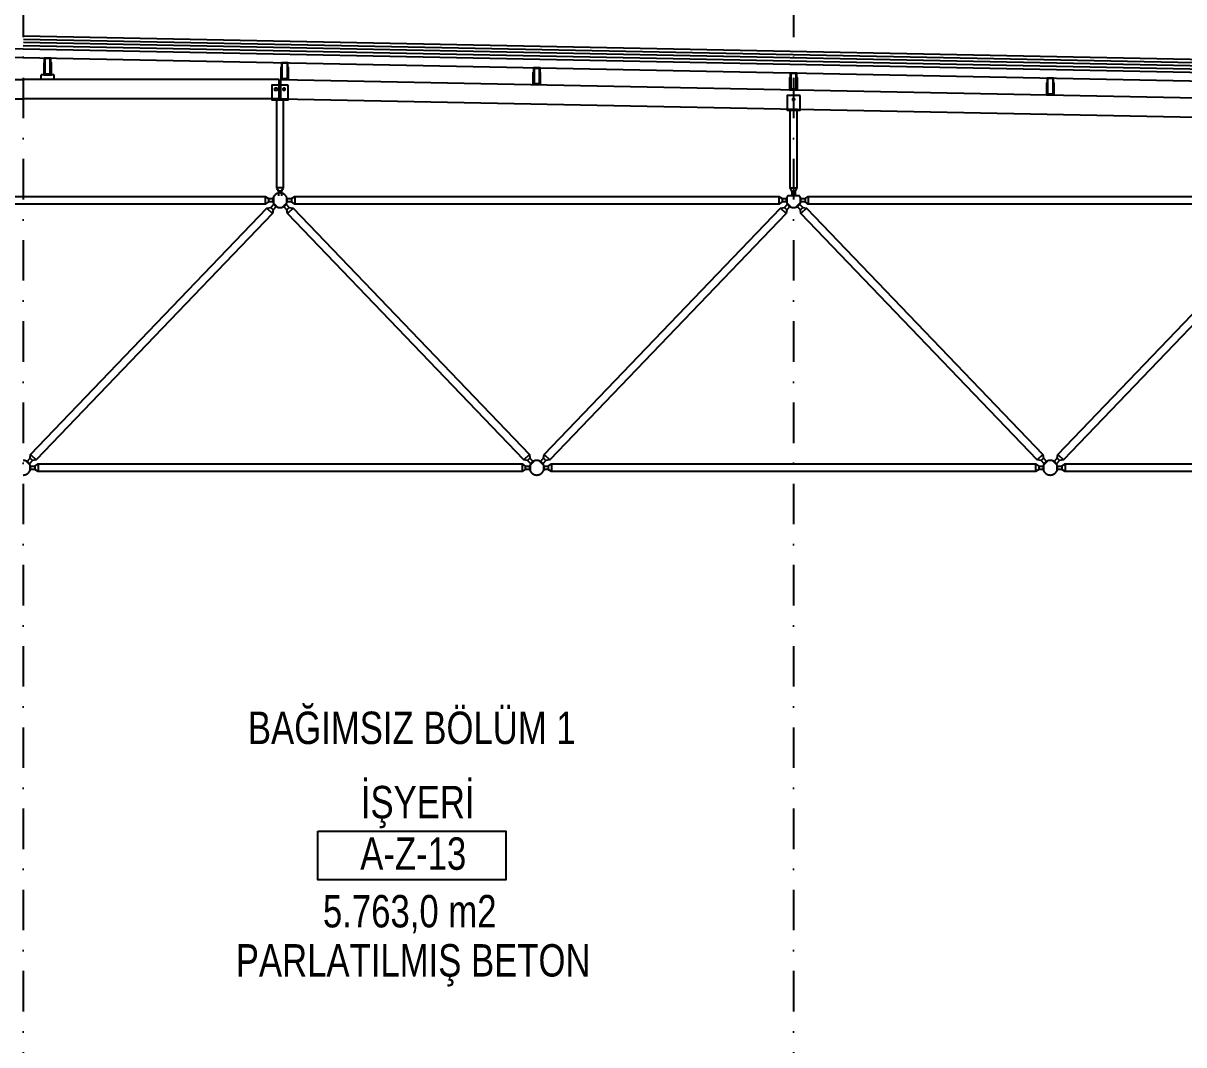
# Model space of a CAD drawing. Header units: centimetres. Extents: x 26569 to 160723, y -3143 to 14565.
# Drawn here: x 95452 to 96168, y -1340 to -709 of the extents above; entities that cross this region are included whole.
import ezdxf
from ezdxf.enums import TextEntityAlignment as Align

# ---------------------------------------------------------------- set-up
doc = ezdxf.new("R2010")
doc.units = ezdxf.units.CM
doc.header["$LTSCALE"] = 100
doc.linetypes.add('DASHDOT2', pattern=[0.5, 0.25, -0.125, 0, -0.125])
doc.linetypes.add('HIDDEN', pattern=[9.525, 6.35, -3.175])
for name, color, linetype in [('A-ANNO-GRID', 155, 'DASHDOT2'), ('A-ANNO-IDEN', 50, 'Continuous'), ('A-ANNO-TEXT', 50, 'Continuous'), ('A-ELEV-01', 255, 'Continuous'), ('A-ELEV-02', 253, 'Continuous'), ('A-WALL-INSL', 249, 'Continuous'), ('A-WALL-SNWPNL', 200, 'Continuous'), ('S-STEL', 3, 'Continuous')]:
    doc.layers.add(name, color=color, linetype=linetype)
doc.styles.add('Fields_100', font='act_simplex.shx', dxfattribs={"width": 0.8, "height": 20})
doc.linetypes.add('BATTING', pattern='A,0.00254,-2.54,[134,ltypeshp.shx,S=2.54,R=0,X=-2.54,Y=0],-5.08,[134,ltypeshp.shx,S=2.54,R=180,X=2.54,Y=0],-2.54', length=10.16254)

# ---------------------------------------------------------------- blocks, each defined once
blk = doc.blocks.new('Mahal kutusu_100')
at = {"color": 0}
blk.add_lwpolyline([(-58, 30), (58, 30), (58, 0), (-58, 0)], close=True, dxfattribs=at)
at = {"color": 0, "style": 'Fields_100', "width": 0.8}
for tag, p in [('MAHAL', (3.64, 37.94)), ('KOD', (0.89, 6.19)), ('ALAN', (-1.26, -29.36)), ('KAPLAMA', (0.85, -59.68))]:
    blk.add_attdef(tag, text='', height=20, dxfattribs=at).set_placement(p, align=Align.CENTER)

msp = doc.modelspace()

# ---------------------------------------------------------------- linework, layer by layer
at = {"layer": 'A-ANNO-GRID'}
for p, q in [((95452.1, -91.6), (95452.1, -1660.07)), ((95927.1, -91.6), (95927.1, -1660.07))]:
    msp.add_line(p, q, dxfattribs=at)
at = {"layer": 'A-ELEV-01'}
for points in [[(95452.08, -730.52), (92677.08, -786.02)], [(95452.08, -730.52), (98227.08, -786.02)], [(95294.24, -743.99), (95452.08, -743.99)], [(95609.91, -743.99), (95452.08, -743.99)], [(95471.08, -741.12), (95463.08, -741.12)], [(95463.08, -743.99), (95463.08, -741.12)], [(95471.08, -743.99), (95471.08, -741.12)], [(95609.91, -747.49), (95609.91, -743.99)], [(95610.91, -747.49), (95610.91, -743.99)], [(95610.91, -744), (98147.75, -794.74)], [(95294.24, -755.99), (95452.08, -755.99)], [(95609.91, -755.99), (95452.08, -755.99)], [(95610.91, -756), (98147.75, -806.74)]]:
    msp.add_lwpolyline(points, dxfattribs=at)
at = {"layer": 'A-ELEV-01', "linetype": 'HIDDEN', "ltscale": 0.05}
for points in [[(95609.91, -755.98), (95609.91, -747.49)], [(95610.91, -756.01), (95610.91, -747.49)]]:
    msp.add_lwpolyline(points, dxfattribs=at)
at = {"layer": 'A-ELEV-02'}
for points in [[(95469.18, -740.82), (95464.98, -740.82), (95464.98, -733.82), (95464.68, -733.82), (95464.68, -741.12), (95469.48, -741.12), (95469.48, -733.82), (95469.18, -733.82)], [(95615.41, -743.7), (95611.21, -743.7), (95611.21, -736.7), (95610.91, -736.7), (95610.91, -744), (95615.71, -744), (95615.71, -736.7), (95615.41, -736.7)], [(95770.84, -746.85), (95766.64, -746.85), (95766.64, -739.85), (95766.34, -739.85), (95766.34, -747.15), (95771.14, -747.15), (95771.14, -739.85), (95770.84, -739.85)], [(95929.18, -750.02), (95924.98, -750.02), (95924.98, -743.02), (95924.68, -743.02), (95924.68, -750.32), (95929.48, -750.32), (95929.48, -743.02), (95929.18, -743.02)], [(95615.41, -747.49), (95605.41, -747.49), (95605.41, -756.49), (95615.41, -756.49)], [(95613.61, -749.99), (95613.61, -749.98), (95613.61, -749.96), (95613.61, -749.95), (95613.61, -749.93), (95613.6, -749.91), (95613.6, -749.9), (95613.6, -749.88), (95613.6, -749.87), (95613.59, -749.85), (95613.59, -749.83), (95613.59, -749.82), (95613.58, -749.8), (95613.58, -749.78), (95613.57, -749.77), (95613.57, -749.75), (95613.56, -749.73), (95613.55, -749.72), (95613.55, -749.7), (95613.54, -749.69), (95613.53, -749.67), (95613.52, -749.66), (95613.51, -749.64), (95613.5, -749.62), (95613.49, -749.61), (95613.48, -749.59), (95613.47, -749.58), (95613.46, -749.57), (95613.45, -749.55), (95613.44, -749.54), (95613.43, -749.52), (95613.42, -749.51), (95613.4, -749.5), (95613.39, -749.48), (95613.38, -749.47), (95613.36, -749.46), (95613.35, -749.45), (95613.34, -749.44), (95613.32, -749.43), (95613.31, -749.42), (95613.29, -749.41), (95613.28, -749.4), (95613.26, -749.39), (95613.25, -749.38), (95613.23, -749.37), (95613.21, -749.36), (95613.2, -749.36), (95613.18, -749.35), (95613.17, -749.34), (95613.15, -749.34), (95613.13, -749.33), (95613.12, -749.32), (95613.1, -749.32), (95613.09, -749.32), (95613.07, -749.31), (95613.05, -749.31), (95613.04, -749.3), (95613.02, -749.3), (95613, -749.3), (95612.99, -749.3), (95612.97, -749.3), (95612.96, -749.29), (95612.94, -749.29), (95612.92, -749.29), (95612.91, -749.29), (95612.89, -749.29), (95612.88, -749.29), (95612.86, -749.29), (95612.85, -749.3), (95612.83, -749.3), (95612.81, -749.3), (95612.8, -749.3), (95612.78, -749.3), (95612.77, -749.31), (95612.75, -749.31), (95612.73, -749.32), (95612.72, -749.32), (95612.7, -749.32), (95612.68, -749.33), (95612.67, -749.34), (95612.65, -749.34), (95612.64, -749.35), (95612.62, -749.36), (95612.6, -749.36), (95612.59, -749.37), (95612.57, -749.38), (95612.56, -749.39), (95612.54, -749.4), (95612.53, -749.41), (95612.51, -749.42), (95612.5, -749.43), (95612.48, -749.44), (95612.47, -749.45), (95612.45, -749.46), (95612.44, -749.47), (95612.43, -749.48), (95612.41, -749.5), (95612.4, -749.51), (95612.39, -749.52), (95612.38, -749.54), (95612.37, -749.55), (95612.35, -749.57), (95612.34, -749.58), (95612.33, -749.59), (95612.32, -749.61), (95612.31, -749.62), (95612.3, -749.64), (95612.3, -749.66), (95612.29, -749.67), (95612.28, -749.69), (95612.27, -749.7), (95612.26, -749.72), (95612.26, -749.73), (95612.25, -749.75), (95612.25, -749.77), (95612.24, -749.78), (95612.24, -749.8), (95612.23, -749.82), (95612.23, -749.83), (95612.22, -749.85), (95612.22, -749.87), (95612.22, -749.88), (95612.22, -749.9), (95612.21, -749.91), (95612.21, -749.93), (95612.21, -749.95), (95612.21, -749.96), (95612.21, -749.98), (95612.21, -749.99), (95612.21, -750.01), (95612.21, -750.02), (95612.21, -750.04), (95612.21, -750.06), (95612.21, -750.07), (95612.22, -750.09), (95612.22, -750.1), (95612.22, -750.12), (95612.22, -750.14), (95612.23, -750.15), (95612.23, -750.17), (95612.24, -750.19), (95612.24, -750.2), (95612.25, -750.22), (95612.25, -750.23), (95612.26, -750.25), (95612.26, -750.27), (95612.27, -750.28), (95612.28, -750.3), (95612.29, -750.31), (95612.3, -750.33), (95612.3, -750.35), (95612.31, -750.36), (95612.32, -750.38), (95612.33, -750.39), (95612.34, -750.41), (95612.35, -750.42), (95612.37, -750.43), (95612.38, -750.45), (95612.39, -750.46), (95612.4, -750.47), (95612.41, -750.49), (95612.43, -750.5), (95612.44, -750.51), (95612.45, -750.52), (95612.47, -750.54), (95612.48, -750.55), (95612.5, -750.56), (95612.51, -750.57), (95612.53, -750.58), (95612.54, -750.59), (95612.56, -750.6), (95612.57, -750.61), (95612.59, -750.61), (95612.6, -750.62), (95612.62, -750.63), (95612.64, -750.64), (95612.65, -750.64), (95612.67, -750.65), (95612.68, -750.66), (95612.7, -750.66), (95612.72, -750.67), (95612.73, -750.67), (95612.75, -750.67), (95612.77, -750.68), (95612.78, -750.68), (95612.8, -750.68), (95612.81, -750.69), (95612.83, -750.69), (95612.85, -750.69), (95612.86, -750.69), (95612.88, -750.69), (95612.89, -750.69), (95612.91, -750.69), (95612.92, -750.69), (95612.94, -750.69), (95612.96, -750.69), (95612.97, -750.69), (95612.99, -750.69), (95613, -750.69), (95613.02, -750.68), (95613.04, -750.68), (95613.05, -750.68), (95613.07, -750.67), (95613.09, -750.67), (95613.1, -750.67), (95613.12, -750.66), (95613.13, -750.66), (95613.15, -750.65), (95613.17, -750.64), (95613.18, -750.64), (95613.2, -750.63), (95613.21, -750.62), (95613.23, -750.61), (95613.25, -750.61), (95613.26, -750.6), (95613.28, -750.59), (95613.29, -750.58), (95613.31, -750.57), (95613.32, -750.56), (95613.34, -750.55), (95613.35, -750.54), (95613.36, -750.52), (95613.38, -750.51), (95613.39, -750.5), (95613.4, -750.49), (95613.42, -750.47), (95613.43, -750.46), (95613.44, -750.45), (95613.45, -750.43), (95613.46, -750.42), (95613.47, -750.41), (95613.48, -750.39), (95613.49, -750.38), (95613.5, -750.36), (95613.51, -750.35), (95613.52, -750.33), (95613.53, -750.31), (95613.54, -750.3), (95613.55, -750.28), (95613.55, -750.27), (95613.56, -750.25), (95613.57, -750.23), (95613.57, -750.22), (95613.58, -750.2), (95613.58, -750.19), (95613.59, -750.17), (95613.59, -750.15), (95613.59, -750.14), (95613.6, -750.12), (95613.6, -750.1), (95613.6, -750.09), (95613.6, -750.07), (95613.61, -750.06), (95613.61, -750.04), (95613.61, -750.02), (95613.61, -750.01)], [(96087.51, -753.19), (96083.31, -753.19), (96083.31, -746.19), (96083.01, -746.19), (96083.01, -753.49), (96087.81, -753.49), (96087.81, -746.19), (96087.51, -746.19)], [(95931.08, -753.83), (95923.08, -753.83), (95923.08, -762.83), (95931.08, -762.83)], [(95927.78, -756.33), (95927.78, -756.31), (95927.77, -756.29), (95927.77, -756.28), (95927.77, -756.26), (95927.77, -756.25), (95927.77, -756.23), (95927.77, -756.21), (95927.76, -756.2), (95927.76, -756.18), (95927.76, -756.17), (95927.75, -756.15), (95927.75, -756.13), (95927.74, -756.12), (95927.74, -756.1), (95927.73, -756.08), (95927.73, -756.07), (95927.72, -756.05), (95927.71, -756.04), (95927.71, -756.02), (95927.7, -756), (95927.69, -755.99), (95927.68, -755.97), (95927.67, -755.96), (95927.66, -755.94), (95927.65, -755.93), (95927.64, -755.91), (95927.63, -755.9), (95927.62, -755.88), (95927.61, -755.87), (95927.6, -755.86), (95927.58, -755.84), (95927.57, -755.83), (95927.56, -755.82), (95927.54, -755.81), (95927.53, -755.79), (95927.52, -755.78), (95927.5, -755.77), (95927.49, -755.76), (95927.47, -755.75), (95927.46, -755.74), (95927.44, -755.73), (95927.43, -755.72), (95927.41, -755.71), (95927.4, -755.7), (95927.38, -755.7), (95927.37, -755.69), (95927.35, -755.68), (95927.33, -755.68), (95927.32, -755.67), (95927.3, -755.66), (95927.28, -755.66), (95927.27, -755.65), (95927.25, -755.65), (95927.24, -755.64), (95927.22, -755.64), (95927.2, -755.64), (95927.19, -755.63), (95927.17, -755.63), (95927.15, -755.63), (95927.14, -755.63), (95927.12, -755.63), (95927.11, -755.63), (95927.09, -755.63), (95927.08, -755.63), (95927.06, -755.63), (95927.04, -755.63), (95927.03, -755.63), (95927.01, -755.63), (95927, -755.63), (95926.98, -755.63), (95926.96, -755.63), (95926.95, -755.64), (95926.93, -755.64), (95926.92, -755.64), (95926.9, -755.65), (95926.88, -755.65), (95926.87, -755.66), (95926.85, -755.66), (95926.83, -755.67), (95926.82, -755.68), (95926.8, -755.68), (95926.79, -755.69), (95926.77, -755.7), (95926.75, -755.7), (95926.74, -755.71), (95926.72, -755.72), (95926.71, -755.73), (95926.69, -755.74), (95926.68, -755.75), (95926.66, -755.76), (95926.65, -755.77), (95926.63, -755.78), (95926.62, -755.79), (95926.61, -755.81), (95926.59, -755.82), (95926.58, -755.83), (95926.57, -755.84), (95926.56, -755.86), (95926.54, -755.87), (95926.53, -755.88), (95926.52, -755.9), (95926.51, -755.91), (95926.5, -755.93), (95926.49, -755.94), (95926.48, -755.96), (95926.47, -755.97), (95926.46, -755.99), (95926.45, -756), (95926.45, -756.02), (95926.44, -756.04), (95926.43, -756.05), (95926.42, -756.07), (95926.42, -756.08), (95926.41, -756.1), (95926.41, -756.12), (95926.4, -756.13), (95926.4, -756.15), (95926.39, -756.17), (95926.39, -756.18), (95926.39, -756.2), (95926.38, -756.21), (95926.38, -756.23), (95926.38, -756.25), (95926.38, -756.26), (95926.38, -756.28), (95926.38, -756.29), (95926.38, -756.31), (95926.38, -756.33), (95926.38, -756.34), (95926.38, -756.36), (95926.38, -756.37), (95926.38, -756.39), (95926.38, -756.4), (95926.38, -756.42), (95926.38, -756.44), (95926.39, -756.45), (95926.39, -756.47), (95926.39, -756.49), (95926.4, -756.5), (95926.4, -756.52), (95926.41, -756.53), (95926.41, -756.55), (95926.42, -756.57), (95926.42, -756.58), (95926.43, -756.6), (95926.44, -756.62), (95926.45, -756.63), (95926.45, -756.65), (95926.46, -756.66), (95926.47, -756.68), (95926.48, -756.69), (95926.49, -756.71), (95926.5, -756.72), (95926.51, -756.74), (95926.52, -756.75), (95926.53, -756.77), (95926.54, -756.78), (95926.56, -756.79), (95926.57, -756.81), (95926.58, -756.82), (95926.59, -756.83), (95926.61, -756.85), (95926.62, -756.86), (95926.63, -756.87), (95926.65, -756.88), (95926.66, -756.89), (95926.68, -756.9), (95926.69, -756.91), (95926.71, -756.92), (95926.72, -756.93), (95926.74, -756.94), (95926.75, -756.95), (95926.77, -756.96), (95926.79, -756.96), (95926.8, -756.97), (95926.82, -756.98), (95926.83, -756.98), (95926.85, -756.99), (95926.87, -756.99), (95926.88, -757), (95926.9, -757), (95926.92, -757.01), (95926.93, -757.01), (95926.95, -757.01), (95926.96, -757.02), (95926.98, -757.02), (95927, -757.02), (95927.01, -757.02), (95927.03, -757.02), (95927.04, -757.03), (95927.06, -757.03), (95927.08, -757.03), (95927.09, -757.03), (95927.11, -757.03), (95927.12, -757.02), (95927.14, -757.02), (95927.15, -757.02), (95927.17, -757.02), (95927.19, -757.02), (95927.2, -757.01), (95927.22, -757.01), (95927.24, -757.01), (95927.25, -757), (95927.27, -757), (95927.28, -756.99), (95927.3, -756.99), (95927.32, -756.98), (95927.33, -756.98), (95927.35, -756.97), (95927.37, -756.96), (95927.38, -756.96), (95927.4, -756.95), (95927.41, -756.94), (95927.43, -756.93), (95927.44, -756.92), (95927.46, -756.91), (95927.47, -756.9), (95927.49, -756.89), (95927.5, -756.88), (95927.52, -756.87), (95927.53, -756.86), (95927.54, -756.85), (95927.56, -756.83), (95927.57, -756.82), (95927.58, -756.81), (95927.6, -756.79), (95927.61, -756.78), (95927.62, -756.77), (95927.63, -756.75), (95927.64, -756.74), (95927.65, -756.72), (95927.66, -756.71), (95927.67, -756.69), (95927.68, -756.68), (95927.69, -756.66), (95927.7, -756.65), (95927.71, -756.63), (95927.71, -756.62), (95927.72, -756.6), (95927.73, -756.58), (95927.73, -756.57), (95927.74, -756.55), (95927.74, -756.53), (95927.75, -756.52), (95927.75, -756.5), (95927.76, -756.49), (95927.76, -756.47), (95927.76, -756.45), (95927.77, -756.44), (95927.77, -756.42), (95927.77, -756.4), (95927.77, -756.39), (95927.77, -756.37), (95927.77, -756.36), (95927.78, -756.34)], [(95614.91, -818.52), (95614.91, -818.42), (95614.9, -818.32), (95614.9, -818.22), (95614.89, -818.12), (95614.88, -818.01), (95614.87, -817.91), (95614.85, -817.81), (95614.83, -817.7), (95614.81, -817.6), (95614.79, -817.49), (95614.76, -817.39), (95614.74, -817.28), (95614.7, -817.18), (95614.67, -817.07), (95614.63, -816.97), (95614.59, -816.87), (95614.55, -816.76), (95614.51, -816.66), (95614.46, -816.56), (95614.41, -816.45), (95614.35, -816.35), (95614.3, -816.25), (95614.24, -816.16), (95614.18, -816.06), (95614.11, -815.96), (95614.04, -815.87), (95613.97, -815.78), (95613.9, -815.69), (95613.83, -815.6), (95613.75, -815.51), (95613.67, -815.42), (95613.59, -815.34), (95613.51, -815.26), (95613.42, -815.18), (95613.33, -815.1), (95613.25, -815.03), (95613.15, -814.96), (95613.06, -814.89), (95612.97, -814.82), (95612.87, -814.75), (95612.77, -814.69), (95612.68, -814.63), (95612.58, -814.58), (95612.48, -814.52), (95612.37, -814.47), (95612.27, -814.43), (95612.17, -814.38), (95612.07, -814.34), (95611.96, -814.3), (95611.86, -814.26), (95611.75, -814.23), (95611.65, -814.2), (95611.54, -814.17), (95611.44, -814.14), (95611.33, -814.12), (95611.23, -814.1), (95611.12, -814.08), (95611.02, -814.06), (95610.92, -814.05), (95610.81, -814.04), (95610.71, -814.03), (95610.61, -814.03), (95610.51, -814.02), (95610.41, -814.02), (95610.31, -814.02), (95610.21, -814.03), (95610.11, -814.03), (95610, -814.04), (95609.9, -814.05), (95609.8, -814.06), (95609.69, -814.08), (95609.59, -814.1), (95609.49, -814.12), (95609.38, -814.14), (95609.28, -814.17), (95609.17, -814.2), (95609.07, -814.23), (95608.96, -814.26), (95608.86, -814.3), (95608.75, -814.34), (95608.65, -814.38), (95608.55, -814.43), (95608.44, -814.47), (95608.34, -814.52), (95608.24, -814.58), (95608.14, -814.63), (95608.04, -814.69), (95607.95, -814.75), (95607.85, -814.82), (95607.76, -814.89), (95607.66, -814.96), (95607.57, -815.03), (95607.48, -815.1), (95607.4, -815.18), (95607.31, -815.26), (95607.23, -815.34), (95607.15, -815.42), (95607.07, -815.51), (95606.99, -815.6), (95606.92, -815.69), (95606.84, -815.78), (95606.77, -815.87), (95606.71, -815.96), (95606.64, -816.06), (95606.58, -816.16), (95606.52, -816.25), (95606.47, -816.35), (95606.41, -816.45), (95606.36, -816.56), (95606.31, -816.66), (95606.27, -816.76), (95606.22, -816.87), (95606.19, -816.97), (95606.15, -817.07), (95606.11, -817.18), (95606.08, -817.28), (95606.05, -817.39), (95606.03, -817.49), (95606, -817.6), (95605.98, -817.7), (95605.97, -817.81), (95605.95, -817.91), (95605.94, -818.01), (95605.93, -818.12), (95605.92, -818.22), (95605.91, -818.32), (95605.91, -818.42), (95605.91, -818.52), (95605.91, -818.62), (95605.91, -818.72), (95605.92, -818.82), (95605.93, -818.93), (95605.94, -819.03), (95605.95, -819.13), (95605.97, -819.24), (95605.98, -819.34), (95606, -819.44), (95606.03, -819.55), (95606.05, -819.65), (95606.08, -819.76), (95606.11, -819.86), (95606.15, -819.97), (95606.19, -820.07), (95606.22, -820.18), (95606.27, -820.28), (95606.31, -820.38), (95606.36, -820.49), (95606.41, -820.59), (95606.47, -820.69), (95606.52, -820.79), (95606.58, -820.89), (95606.64, -820.98), (95606.71, -821.08), (95606.77, -821.17), (95606.84, -821.27), (95606.92, -821.36), (95606.99, -821.45), (95607.07, -821.53), (95607.15, -821.62), (95607.23, -821.7), (95607.31, -821.78), (95607.4, -821.86), (95607.48, -821.94), (95607.57, -822.02), (95607.66, -822.09), (95607.76, -822.16), (95607.85, -822.22), (95607.95, -822.29), (95608.04, -822.35), (95608.14, -822.41), (95608.24, -822.47), (95608.34, -822.52), (95608.44, -822.57), (95608.55, -822.62), (95608.65, -822.66), (95608.75, -822.71), (95608.86, -822.75), (95608.96, -822.78), (95609.07, -822.82), (95609.17, -822.85), (95609.28, -822.88), (95609.38, -822.9), (95609.49, -822.93), (95609.59, -822.95), (95609.69, -822.96), (95609.8, -822.98), (95609.9, -822.99), (95610, -823), (95610.11, -823.01), (95610.21, -823.02), (95610.31, -823.02), (95610.41, -823.02), (95610.51, -823.02), (95610.61, -823.02), (95610.71, -823.01), (95610.81, -823), (95610.92, -822.99), (95611.02, -822.98), (95611.12, -822.96), (95611.23, -822.95), (95611.33, -822.93), (95611.44, -822.9), (95611.54, -822.88), (95611.65, -822.85), (95611.75, -822.82), (95611.86, -822.78), (95611.96, -822.75), (95612.07, -822.71), (95612.17, -822.66), (95612.27, -822.62), (95612.37, -822.57), (95612.48, -822.52), (95612.58, -822.47), (95612.68, -822.41), (95612.77, -822.35), (95612.87, -822.29), (95612.97, -822.22), (95613.06, -822.16), (95613.15, -822.09), (95613.25, -822.02), (95613.33, -821.94), (95613.42, -821.86), (95613.51, -821.78), (95613.59, -821.7), (95613.67, -821.62), (95613.75, -821.53), (95613.83, -821.45), (95613.9, -821.36), (95613.97, -821.27), (95614.04, -821.17), (95614.11, -821.08), (95614.18, -820.98), (95614.24, -820.89), (95614.3, -820.79), (95614.35, -820.69), (95614.41, -820.59), (95614.46, -820.49), (95614.51, -820.38), (95614.55, -820.28), (95614.59, -820.18), (95614.63, -820.07), (95614.67, -819.97), (95614.7, -819.86), (95614.74, -819.76), (95614.76, -819.65), (95614.79, -819.55), (95614.81, -819.44), (95614.83, -819.34), (95614.85, -819.24), (95614.87, -819.13), (95614.88, -819.03), (95614.89, -818.93), (95614.9, -818.82), (95614.9, -818.72), (95614.91, -818.62)], [(95454.19, -979.87), (95456.27, -977.71), (95456.63, -975.28), (95602.37, -823.42), (95604.77, -822.95), (95606.85, -820.79), (95608.29, -822.17), (95606.21, -824.34), (95605.85, -826.76), (95460.12, -978.63), (95457.71, -979.09), (95455.64, -981.26)], [(95613.97, -820.79), (95616.05, -822.95), (95618.45, -823.42), (95764.18, -975.28), (95764.55, -977.71), (95766.63, -979.87), (95765.18, -981.26), (95763.1, -979.09), (95760.7, -978.63), (95614.97, -826.76), (95614.6, -824.34), (95612.53, -822.17)], [(95770.86, -979.87), (95772.94, -977.71), (95773.3, -975.28), (95919.03, -823.42), (95921.44, -822.95), (95923.52, -820.79), (95924.96, -822.17), (95922.88, -824.34), (95922.52, -826.76), (95776.79, -978.63), (95774.38, -979.09), (95772.3, -981.26)], [(95930.64, -820.79), (95932.71, -822.95), (95935.12, -823.42), (96080.85, -975.28), (96081.21, -977.71), (96083.29, -979.87), (96081.85, -981.26), (96079.77, -979.09), (96077.37, -978.63), (95931.63, -826.76), (95931.27, -824.34), (95929.19, -822.17)], [(96087.53, -979.87), (96089.6, -977.71), (96089.97, -975.28), (96235.7, -823.42), (96238.1, -822.95), (96240.18, -820.79), (96241.63, -822.17), (96239.55, -824.34), (96239.18, -826.76), (96093.45, -978.63), (96091.05, -979.09), (96088.97, -981.26)], [(95773.24, -983.52), (95773.24, -983.42), (95773.24, -983.32), (95773.23, -983.22), (95773.22, -983.12), (95773.21, -983.01), (95773.2, -982.91), (95773.19, -982.81), (95773.17, -982.7), (95773.15, -982.6), (95773.12, -982.49), (95773.1, -982.39), (95773.07, -982.28), (95773.04, -982.18), (95773, -982.07), (95772.97, -981.97), (95772.93, -981.87), (95772.88, -981.76), (95772.84, -981.66), (95772.79, -981.56), (95772.74, -981.45), (95772.69, -981.35), (95772.63, -981.25), (95772.57, -981.16), (95772.51, -981.06), (95772.44, -980.96), (95772.38, -980.87), (95772.31, -980.78), (95772.24, -980.69), (95772.16, -980.6), (95772.08, -980.51), (95772.01, -980.42), (95771.92, -980.34), (95771.84, -980.26), (95771.76, -980.18), (95771.67, -980.1), (95771.58, -980.03), (95771.49, -979.96), (95771.39, -979.89), (95771.3, -979.82), (95771.2, -979.75), (95771.11, -979.69), (95771.01, -979.63), (95770.91, -979.58), (95770.81, -979.52), (95770.71, -979.47), (95770.61, -979.43), (95770.5, -979.38), (95770.4, -979.34), (95770.29, -979.3), (95770.19, -979.26), (95770.09, -979.23), (95769.98, -979.2), (95769.88, -979.17), (95769.77, -979.14), (95769.67, -979.12), (95769.56, -979.1), (95769.46, -979.08), (95769.35, -979.06), (95769.25, -979.05), (95769.15, -979.04), (95769.04, -979.03), (95768.94, -979.03), (95768.84, -979.02), (95768.74, -979.02), (95768.64, -979.02), (95768.54, -979.03), (95768.44, -979.03), (95768.34, -979.04), (95768.24, -979.05), (95768.13, -979.06), (95768.03, -979.08), (95767.92, -979.1), (95767.82, -979.12), (95767.71, -979.14), (95767.61, -979.17), (95767.5, -979.2), (95767.4, -979.23), (95767.29, -979.26), (95767.19, -979.3), (95767.09, -979.34), (95766.98, -979.38), (95766.88, -979.43), (95766.78, -979.47), (95766.68, -979.52), (95766.57, -979.58), (95766.48, -979.63), (95766.38, -979.69), (95766.28, -979.75), (95766.18, -979.82), (95766.09, -979.89), (95766, -979.96), (95765.91, -980.03), (95765.82, -980.1), (95765.73, -980.18), (95765.64, -980.26), (95765.56, -980.34), (95765.48, -980.42), (95765.4, -980.51), (95765.32, -980.6), (95765.25, -980.69), (95765.18, -980.78), (95765.11, -980.87), (95765.04, -980.96), (95764.98, -981.06), (95764.91, -981.16), (95764.86, -981.25), (95764.8, -981.35), (95764.75, -981.45), (95764.69, -981.56), (95764.65, -981.66), (95764.6, -981.76), (95764.56, -981.87), (95764.52, -981.97), (95764.48, -982.07), (95764.45, -982.18), (95764.42, -982.28), (95764.39, -982.39), (95764.36, -982.49), (95764.34, -982.6), (95764.32, -982.7), (95764.3, -982.81), (95764.28, -982.91), (95764.27, -983.01), (95764.26, -983.12), (95764.25, -983.22), (95764.25, -983.32), (95764.24, -983.42), (95764.24, -983.52), (95764.24, -983.62), (95764.25, -983.72), (95764.25, -983.82), (95764.26, -983.93), (95764.27, -984.03), (95764.28, -984.13), (95764.3, -984.24), (95764.32, -984.34), (95764.34, -984.44), (95764.36, -984.55), (95764.39, -984.65), (95764.42, -984.76), (95764.45, -984.86), (95764.48, -984.97), (95764.52, -985.07), (95764.56, -985.18), (95764.6, -985.28), (95764.65, -985.38), (95764.69, -985.49), (95764.75, -985.59), (95764.8, -985.69), (95764.86, -985.79), (95764.91, -985.89), (95764.98, -985.98), (95765.04, -986.08), (95765.11, -986.17), (95765.18, -986.27), (95765.25, -986.36), (95765.32, -986.45), (95765.4, -986.53), (95765.48, -986.62), (95765.56, -986.7), (95765.64, -986.78), (95765.73, -986.86), (95765.82, -986.94), (95765.91, -987.02), (95766, -987.09), (95766.09, -987.16), (95766.18, -987.22), (95766.28, -987.29), (95766.38, -987.35), (95766.48, -987.41), (95766.57, -987.47), (95766.68, -987.52), (95766.78, -987.57), (95766.88, -987.62), (95766.98, -987.66), (95767.09, -987.71), (95767.19, -987.75), (95767.29, -987.78), (95767.4, -987.82), (95767.5, -987.85), (95767.61, -987.88), (95767.71, -987.9), (95767.82, -987.93), (95767.92, -987.95), (95768.03, -987.96), (95768.13, -987.98), (95768.24, -987.99), (95768.34, -988), (95768.44, -988.01), (95768.54, -988.02), (95768.64, -988.02), (95768.74, -988.02), (95768.84, -988.02), (95768.94, -988.02), (95769.04, -988.01), (95769.15, -988), (95769.25, -987.99), (95769.35, -987.98), (95769.46, -987.96), (95769.56, -987.95), (95769.67, -987.93), (95769.77, -987.9), (95769.88, -987.88), (95769.98, -987.85), (95770.09, -987.82), (95770.19, -987.78), (95770.29, -987.75), (95770.4, -987.71), (95770.5, -987.66), (95770.61, -987.62), (95770.71, -987.57), (95770.81, -987.52), (95770.91, -987.47), (95771.01, -987.41), (95771.11, -987.35), (95771.2, -987.29), (95771.3, -987.22), (95771.39, -987.16), (95771.49, -987.09), (95771.58, -987.02), (95771.67, -986.94), (95771.76, -986.86), (95771.84, -986.78), (95771.92, -986.7), (95772.01, -986.62), (95772.08, -986.53), (95772.16, -986.45), (95772.24, -986.36), (95772.31, -986.27), (95772.38, -986.17), (95772.44, -986.08), (95772.51, -985.98), (95772.57, -985.89), (95772.63, -985.79), (95772.69, -985.69), (95772.74, -985.59), (95772.79, -985.49), (95772.84, -985.38), (95772.88, -985.28), (95772.93, -985.18), (95772.97, -985.07), (95773, -984.97), (95773.04, -984.86), (95773.07, -984.76), (95773.1, -984.65), (95773.12, -984.55), (95773.15, -984.44), (95773.17, -984.34), (95773.19, -984.24), (95773.2, -984.13), (95773.21, -984.03), (95773.22, -983.93), (95773.23, -983.82), (95773.24, -983.72), (95773.24, -983.62)], [(96089.91, -983.52), (96089.91, -983.42), (96089.9, -983.32), (96089.9, -983.22), (96089.89, -983.12), (96089.88, -983.01), (96089.87, -982.91), (96089.85, -982.81), (96089.83, -982.7), (96089.81, -982.6), (96089.79, -982.49), (96089.76, -982.39), (96089.74, -982.28), (96089.7, -982.18), (96089.67, -982.07), (96089.63, -981.97), (96089.59, -981.87), (96089.55, -981.76), (96089.51, -981.66), (96089.46, -981.56), (96089.41, -981.45), (96089.35, -981.35), (96089.3, -981.25), (96089.24, -981.16), (96089.18, -981.06), (96089.11, -980.96), (96089.04, -980.87), (96088.97, -980.78), (96088.9, -980.69), (96088.83, -980.6), (96088.75, -980.51), (96088.67, -980.42), (96088.59, -980.34), (96088.51, -980.26), (96088.42, -980.18), (96088.33, -980.1), (96088.25, -980.03), (96088.15, -979.96), (96088.06, -979.89), (96087.97, -979.82), (96087.87, -979.75), (96087.77, -979.69), (96087.68, -979.63), (96087.58, -979.58), (96087.48, -979.52), (96087.37, -979.47), (96087.27, -979.43), (96087.17, -979.38), (96087.07, -979.34), (96086.96, -979.3), (96086.86, -979.26), (96086.75, -979.23), (96086.65, -979.2), (96086.54, -979.17), (96086.44, -979.14), (96086.33, -979.12), (96086.23, -979.1), (96086.12, -979.08), (96086.02, -979.06), (96085.92, -979.05), (96085.81, -979.04), (96085.71, -979.03), (96085.61, -979.03), (96085.51, -979.02), (96085.41, -979.02), (96085.31, -979.02), (96085.21, -979.03), (96085.11, -979.03), (96085, -979.04), (96084.9, -979.05), (96084.8, -979.06), (96084.69, -979.08), (96084.59, -979.1), (96084.49, -979.12), (96084.38, -979.14), (96084.28, -979.17), (96084.17, -979.2), (96084.07, -979.23), (96083.96, -979.26), (96083.86, -979.3), (96083.75, -979.34), (96083.65, -979.38), (96083.55, -979.43), (96083.44, -979.47), (96083.34, -979.52), (96083.24, -979.58), (96083.14, -979.63), (96083.04, -979.69), (96082.95, -979.75), (96082.85, -979.82), (96082.76, -979.89), (96082.66, -979.96), (96082.57, -980.03), (96082.48, -980.1), (96082.4, -980.18), (96082.31, -980.26), (96082.23, -980.34), (96082.15, -980.42), (96082.07, -980.51), (96081.99, -980.6), (96081.92, -980.69), (96081.84, -980.78), (96081.77, -980.87), (96081.71, -980.96), (96081.64, -981.06), (96081.58, -981.16), (96081.52, -981.25), (96081.47, -981.35), (96081.41, -981.45), (96081.36, -981.56), (96081.31, -981.66), (96081.27, -981.76), (96081.22, -981.87), (96081.19, -981.97), (96081.15, -982.07), (96081.11, -982.18), (96081.08, -982.28), (96081.05, -982.39), (96081.03, -982.49), (96081, -982.6), (96080.98, -982.7), (96080.97, -982.81), (96080.95, -982.91), (96080.94, -983.01), (96080.93, -983.12), (96080.92, -983.22), (96080.91, -983.32), (96080.91, -983.42), (96080.91, -983.52), (96080.91, -983.62), (96080.91, -983.72), (96080.92, -983.82), (96080.93, -983.93), (96080.94, -984.03), (96080.95, -984.13), (96080.97, -984.24), (96080.98, -984.34), (96081, -984.44), (96081.03, -984.55), (96081.05, -984.65), (96081.08, -984.76), (96081.11, -984.86), (96081.15, -984.97), (96081.19, -985.07), (96081.22, -985.18), (96081.27, -985.28), (96081.31, -985.38), (96081.36, -985.49), (96081.41, -985.59), (96081.47, -985.69), (96081.52, -985.79), (96081.58, -985.89), (96081.64, -985.98), (96081.71, -986.08), (96081.77, -986.17), (96081.84, -986.27), (96081.92, -986.36), (96081.99, -986.45), (96082.07, -986.53), (96082.15, -986.62), (96082.23, -986.7), (96082.31, -986.78), (96082.4, -986.86), (96082.48, -986.94), (96082.57, -987.02), (96082.66, -987.09), (96082.76, -987.16), (96082.85, -987.22), (96082.95, -987.29), (96083.04, -987.35), (96083.14, -987.41), (96083.24, -987.47), (96083.34, -987.52), (96083.44, -987.57), (96083.55, -987.62), (96083.65, -987.66), (96083.75, -987.71), (96083.86, -987.75), (96083.96, -987.78), (96084.07, -987.82), (96084.17, -987.85), (96084.28, -987.88), (96084.38, -987.9), (96084.49, -987.93), (96084.59, -987.95), (96084.69, -987.96), (96084.8, -987.98), (96084.9, -987.99), (96085, -988), (96085.11, -988.01), (96085.21, -988.02), (96085.31, -988.02), (96085.41, -988.02), (96085.51, -988.02), (96085.61, -988.02), (96085.71, -988.01), (96085.81, -988), (96085.92, -987.99), (96086.02, -987.98), (96086.12, -987.96), (96086.23, -987.95), (96086.33, -987.93), (96086.44, -987.9), (96086.54, -987.88), (96086.65, -987.85), (96086.75, -987.82), (96086.86, -987.78), (96086.96, -987.75), (96087.07, -987.71), (96087.17, -987.66), (96087.27, -987.62), (96087.37, -987.57), (96087.48, -987.52), (96087.58, -987.47), (96087.68, -987.41), (96087.77, -987.35), (96087.87, -987.29), (96087.97, -987.22), (96088.06, -987.16), (96088.15, -987.09), (96088.25, -987.02), (96088.33, -986.94), (96088.42, -986.86), (96088.51, -986.78), (96088.59, -986.7), (96088.67, -986.62), (96088.75, -986.53), (96088.83, -986.45), (96088.9, -986.36), (96088.97, -986.27), (96089.04, -986.17), (96089.11, -986.08), (96089.18, -985.98), (96089.24, -985.89), (96089.3, -985.79), (96089.35, -985.69), (96089.41, -985.59), (96089.46, -985.49), (96089.51, -985.38), (96089.55, -985.28), (96089.59, -985.18), (96089.63, -985.07), (96089.67, -984.97), (96089.7, -984.86), (96089.74, -984.76), (96089.76, -984.65), (96089.79, -984.55), (96089.81, -984.44), (96089.83, -984.34), (96089.85, -984.24), (96089.87, -984.13), (96089.88, -984.03), (96089.89, -983.93), (96089.9, -983.82), (96089.9, -983.72), (96089.91, -983.62)]]:
    msp.add_lwpolyline(points, close=True, dxfattribs=at)
for points in [[(95464.68, -735.12), (95464.98, -735.12)], [(95464.68, -736.52), (95464.98, -736.52)], [(95469.18, -735.12), (95469.48, -735.12)], [(95469.18, -736.52), (95469.48, -736.52)], [(95610.91, -738), (95611.21, -738)], [(95610.91, -739.4), (95611.21, -739.4)], [(95615.41, -738), (95615.71, -738)], [(95615.41, -739.4), (95615.71, -739.4)], [(95766.34, -741.15), (95766.64, -741.15)], [(95766.34, -742.55), (95766.64, -742.55)], [(95770.84, -741.15), (95771.14, -741.15)], [(95770.84, -742.55), (95771.14, -742.55)], [(95607.61, -749.29), (95607.59, -749.29), (95607.58, -749.29), (95607.56, -749.29), (95607.55, -749.3), (95607.53, -749.3), (95607.51, -749.3), (95607.5, -749.3), (95607.48, -749.3), (95607.47, -749.31), (95607.45, -749.31), (95607.43, -749.32), (95607.42, -749.32), (95607.4, -749.32), (95607.38, -749.33), (95607.37, -749.34), (95607.35, -749.34), (95607.34, -749.35), (95607.32, -749.36), (95607.3, -749.36), (95607.29, -749.37), (95607.27, -749.38), (95607.26, -749.39), (95607.24, -749.4), (95607.23, -749.41), (95607.21, -749.42), (95607.2, -749.43), (95607.18, -749.44), (95607.17, -749.45), (95607.15, -749.46), (95607.14, -749.47), (95607.13, -749.48), (95607.11, -749.5), (95607.1, -749.51), (95607.09, -749.52), (95607.08, -749.54), (95607.07, -749.55), (95607.05, -749.57), (95607.04, -749.58), (95607.03, -749.59), (95607.02, -749.61), (95607.01, -749.62), (95607, -749.64), (95607, -749.66), (95606.99, -749.67), (95606.98, -749.69), (95606.97, -749.7), (95606.96, -749.72), (95606.96, -749.73), (95606.95, -749.75), (95606.95, -749.77), (95606.94, -749.78), (95606.94, -749.8), (95606.93, -749.82), (95606.93, -749.83), (95606.92, -749.85), (95606.92, -749.87), (95606.92, -749.88), (95606.92, -749.9), (95606.91, -749.91), (95606.91, -749.93), (95606.91, -749.95), (95606.91, -749.96), (95606.91, -749.98), (95606.91, -749.99), (95606.91, -750.01), (95606.91, -750.02), (95606.91, -750.04), (95606.91, -750.06), (95606.91, -750.07), (95606.92, -750.09), (95606.92, -750.1), (95606.92, -750.12), (95606.92, -750.14), (95606.93, -750.15), (95606.93, -750.17), (95606.94, -750.19), (95606.94, -750.2), (95606.95, -750.22), (95606.95, -750.23), (95606.96, -750.25), (95606.96, -750.27), (95606.97, -750.28), (95606.98, -750.3), (95606.99, -750.31), (95607, -750.33), (95607, -750.35), (95607.01, -750.36), (95607.02, -750.38), (95607.03, -750.39), (95607.04, -750.41), (95607.05, -750.42), (95607.07, -750.43), (95607.08, -750.45), (95607.09, -750.46), (95607.1, -750.47), (95607.11, -750.49), (95607.13, -750.5), (95607.14, -750.51), (95607.15, -750.52), (95607.17, -750.54), (95607.18, -750.55), (95607.2, -750.56), (95607.21, -750.57), (95607.23, -750.58), (95607.24, -750.59), (95607.26, -750.6), (95607.27, -750.61), (95607.29, -750.61), (95607.3, -750.62), (95607.32, -750.63), (95607.34, -750.64), (95607.35, -750.64), (95607.37, -750.65), (95607.38, -750.66), (95607.4, -750.66), (95607.42, -750.67), (95607.43, -750.67), (95607.45, -750.67), (95607.47, -750.68), (95607.48, -750.68), (95607.5, -750.68), (95607.51, -750.69), (95607.53, -750.69), (95607.55, -750.69), (95607.56, -750.69), (95607.58, -750.69), (95607.59, -750.69), (95607.61, -750.69)], [(95608.21, -749.29), (95607.61, -749.29)], [(95607.61, -750.69), (95608.21, -750.69)], [(95608.21, -750.69), (95608.22, -750.69), (95608.24, -750.69), (95608.26, -750.69), (95608.27, -750.69), (95608.29, -750.69), (95608.3, -750.69), (95608.32, -750.68), (95608.34, -750.68), (95608.35, -750.68), (95608.37, -750.67), (95608.39, -750.67), (95608.4, -750.67), (95608.42, -750.66), (95608.43, -750.66), (95608.45, -750.65), (95608.47, -750.64), (95608.48, -750.64), (95608.5, -750.63), (95608.51, -750.62), (95608.53, -750.61), (95608.55, -750.61), (95608.56, -750.6), (95608.58, -750.59), (95608.59, -750.58), (95608.61, -750.57), (95608.62, -750.56), (95608.64, -750.55), (95608.65, -750.54), (95608.66, -750.52), (95608.68, -750.51), (95608.69, -750.5), (95608.7, -750.49), (95608.72, -750.47), (95608.73, -750.46), (95608.74, -750.45), (95608.75, -750.43), (95608.76, -750.42), (95608.77, -750.41), (95608.78, -750.39), (95608.79, -750.38), (95608.8, -750.36), (95608.81, -750.35), (95608.82, -750.33), (95608.83, -750.31), (95608.84, -750.3), (95608.85, -750.28), (95608.85, -750.27), (95608.86, -750.25), (95608.87, -750.23), (95608.87, -750.22), (95608.88, -750.2), (95608.88, -750.19), (95608.89, -750.17), (95608.89, -750.15), (95608.89, -750.14), (95608.9, -750.12), (95608.9, -750.1), (95608.9, -750.09), (95608.9, -750.07), (95608.91, -750.06), (95608.91, -750.04), (95608.91, -750.02), (95608.91, -750.01), (95608.91, -749.99), (95608.91, -749.98), (95608.91, -749.96), (95608.91, -749.95), (95608.91, -749.93), (95608.9, -749.91), (95608.9, -749.9), (95608.9, -749.88), (95608.9, -749.87), (95608.89, -749.85), (95608.89, -749.83), (95608.89, -749.82), (95608.88, -749.8), (95608.88, -749.78), (95608.87, -749.77), (95608.87, -749.75), (95608.86, -749.73), (95608.85, -749.72), (95608.85, -749.7), (95608.84, -749.69), (95608.83, -749.67), (95608.82, -749.66), (95608.81, -749.64), (95608.8, -749.62), (95608.79, -749.61), (95608.78, -749.59), (95608.77, -749.58), (95608.76, -749.57), (95608.75, -749.55), (95608.74, -749.54), (95608.73, -749.52), (95608.72, -749.51), (95608.7, -749.5), (95608.69, -749.48), (95608.68, -749.47), (95608.66, -749.46), (95608.65, -749.45), (95608.64, -749.44), (95608.62, -749.43), (95608.61, -749.42), (95608.59, -749.41), (95608.58, -749.4), (95608.56, -749.39), (95608.55, -749.38), (95608.53, -749.37), (95608.51, -749.36), (95608.5, -749.36), (95608.48, -749.35), (95608.47, -749.34), (95608.45, -749.34), (95608.43, -749.33), (95608.42, -749.32), (95608.4, -749.32), (95608.39, -749.32), (95608.37, -749.31), (95608.35, -749.31), (95608.34, -749.3), (95608.32, -749.3), (95608.3, -749.3), (95608.29, -749.3), (95608.27, -749.3), (95608.26, -749.29), (95608.24, -749.29), (95608.22, -749.29), (95608.21, -749.29)], [(95924.68, -744.32), (95924.98, -744.32)], [(95924.68, -745.72), (95924.98, -745.72)], [(95929.18, -744.32), (95929.48, -744.32)], [(95929.18, -745.72), (95929.48, -745.72)], [(96083.01, -747.49), (96083.31, -747.49)], [(96083.01, -748.89), (96083.31, -748.89)], [(96087.51, -747.49), (96087.81, -747.49)], [(96087.51, -748.89), (96087.81, -748.89)], [(95608.29, -756.49), (95608.29, -810.82)], [(95612.53, -810.82), (95612.53, -756.49)], [(95924.96, -810.82), (95924.96, -762.83)], [(95929.2, -762.83), (95929.2, -810.82)], [(95608.29, -810.82), (95609.41, -812.82)], [(95612.53, -810.82), (95608.29, -810.82)], [(95609.41, -812.82), (95609.41, -815.82)], [(95611.41, -812.82), (95609.41, -812.82)], [(95611.41, -812.82), (95612.53, -810.82)], [(95611.41, -812.82), (95611.41, -815.82)], [(95923.48, -815.82), (95923.39, -815.94), (95923.3, -816.07), (95923.22, -816.19), (95923.15, -816.33), (95923.08, -816.46), (95923.01, -816.6), (95922.94, -816.74), (95922.88, -816.89), (95922.83, -817.03), (95922.8, -817.11), (95922.78, -817.18), (95922.76, -817.26), (95922.74, -817.33), (95922.71, -817.41), (95922.7, -817.49), (95922.68, -817.57), (95922.66, -817.64), (95922.65, -817.72), (95922.63, -817.8), (95922.62, -817.88), (95922.61, -817.96), (95922.6, -818.04), (95922.59, -818.12), (95922.59, -818.2), (95922.58, -818.28), (95922.58, -818.36), (95922.58, -818.44), (95922.58, -818.52), (95922.58, -818.6), (95922.58, -818.68), (95922.58, -818.75), (95922.59, -818.83), (95922.59, -818.91), (95922.6, -818.99), (95922.61, -819.07), (95922.62, -819.15), (95922.63, -819.23), (95922.66, -819.38), (95922.69, -819.53), (95922.73, -819.68), (95922.77, -819.83), (95922.82, -819.98), (95922.87, -820.12), (95922.93, -820.26), (95922.99, -820.4), (95923.05, -820.53), (95923.12, -820.67), (95923.19, -820.8), (95923.27, -820.93), (95923.35, -821.05), (95923.44, -821.18), (95923.54, -821.3), (95923.63, -821.42), (95923.74, -821.54), (95923.84, -821.65), (95923.9, -821.71), (95923.96, -821.77), (95924.01, -821.82), (95924.07, -821.87), (95924.13, -821.93), (95924.19, -821.98), (95924.25, -822.03), (95924.32, -822.08), (95924.38, -822.12), (95924.44, -822.17), (95924.51, -822.22), (95924.58, -822.26), (95924.64, -822.31), (95924.71, -822.35), (95924.78, -822.39), (95924.85, -822.43), (95924.92, -822.47), (95924.99, -822.51), (95925.06, -822.54), (95925.13, -822.58), (95925.2, -822.61), (95925.27, -822.65), (95925.35, -822.68), (95925.42, -822.71), (95925.5, -822.73), (95925.57, -822.76), (95925.64, -822.79), (95925.72, -822.81), (95925.87, -822.86), (95926.02, -822.9), (95926.17, -822.93), (95926.32, -822.96), (95926.48, -822.98), (95926.63, -823), (95926.78, -823.01), (95926.93, -823.02), (95927.08, -823.02), (95927.22, -823.02), (95927.37, -823.01), (95927.52, -823), (95927.68, -822.98), (95927.83, -822.96), (95927.98, -822.93), (95928.13, -822.9), (95928.28, -822.86), (95928.43, -822.81), (95928.51, -822.79), (95928.58, -822.76), (95928.66, -822.73), (95928.73, -822.71), (95928.8, -822.68), (95928.88, -822.65), (95928.95, -822.61), (95929.02, -822.58), (95929.09, -822.54), (95929.16, -822.51), (95929.23, -822.47), (95929.3, -822.43), (95929.37, -822.39), (95929.44, -822.35), (95929.51, -822.31), (95929.58, -822.26), (95929.64, -822.22), (95929.71, -822.17), (95929.77, -822.12), (95929.83, -822.08), (95929.9, -822.03), (95929.96, -821.98), (95930.02, -821.93), (95930.08, -821.87), (95930.14, -821.82), (95930.19, -821.77), (95930.25, -821.71), (95930.31, -821.65), (95930.41, -821.54), (95930.52, -821.42), (95930.61, -821.3), (95930.71, -821.18), (95930.8, -821.05), (95930.88, -820.93), (95930.96, -820.8), (95931.03, -820.67), (95931.1, -820.53), (95931.16, -820.4), (95931.23, -820.26), (95931.28, -820.12), (95931.33, -819.98), (95931.38, -819.83), (95931.42, -819.68), (95931.46, -819.53), (95931.49, -819.38), (95931.52, -819.23), (95931.53, -819.15), (95931.54, -819.07), (95931.55, -818.99), (95931.56, -818.91), (95931.56, -818.83), (95931.57, -818.75), (95931.57, -818.68), (95931.58, -818.6), (95931.58, -818.52), (95931.57, -818.44), (95931.57, -818.36), (95931.57, -818.28), (95931.56, -818.2), (95931.56, -818.12), (95931.55, -818.04), (95931.54, -817.96), (95931.53, -817.88), (95931.52, -817.8), (95931.5, -817.72), (95931.49, -817.64), (95931.47, -817.57), (95931.46, -817.49), (95931.44, -817.41), (95931.42, -817.33), (95931.39, -817.26), (95931.37, -817.18), (95931.35, -817.11), (95931.32, -817.03), (95931.27, -816.89), (95931.21, -816.74), (95931.14, -816.6), (95931.08, -816.46), (95931, -816.33), (95930.93, -816.19), (95930.85, -816.07), (95930.76, -815.94), (95930.68, -815.82)], [(95930.68, -815.82), (95923.48, -815.82)], [(95926.08, -812.82), (95924.96, -810.82)], [(95924.96, -810.82), (95929.2, -810.82)], [(95926.08, -812.82), (95926.08, -815.82)], [(95926.08, -812.82), (95928.08, -812.82)], [(95929.2, -810.82), (95928.08, -812.82)], [(95928.08, -812.82), (95928.08, -815.82)], [(95297.84, -817.52), (95300.84, -817.52), (95302.84, -816.11), (95601.31, -816.11), (95603.31, -817.52), (95606.31, -817.52)], [(95606.31, -819.52), (95603.31, -819.52), (95601.31, -820.94), (95302.84, -820.94), (95300.84, -819.52), (95297.84, -819.52)], [(95601.31, -816.11), (95601.31, -820.94)], [(95603.31, -817.52), (95603.31, -819.52)], [(95604.77, -822.95), (95606.21, -824.34)], [(95606.23, -820.2), (95608.91, -822.76)], [(95606.31, -816.67), (95606.31, -820.38)], [(95614.59, -820.2), (95611.91, -822.76)], [(95614.51, -817.52), (95617.51, -817.52), (95619.51, -816.11), (95917.98, -816.11), (95919.98, -817.52), (95922.98, -817.52)], [(95614.51, -816.67), (95614.51, -820.38)], [(95922.98, -819.52), (95919.98, -819.52), (95917.98, -820.94), (95619.51, -820.94), (95617.51, -819.52), (95614.51, -819.52)], [(95616.05, -822.95), (95614.6, -824.34)], [(95617.51, -817.52), (95617.51, -819.52)], [(95619.51, -816.11), (95619.51, -820.94)], [(95917.98, -816.11), (95917.98, -820.94)], [(95919.98, -817.52), (95919.98, -819.52)], [(95921.44, -822.95), (95922.88, -824.34)], [(95922.9, -820.2), (95925.58, -822.76)], [(95922.98, -816.67), (95922.98, -820.38)], [(95931.25, -820.2), (95928.58, -822.76)], [(95931.18, -817.52), (95934.18, -817.52), (95936.18, -816.11), (96234.64, -816.11), (96236.64, -817.52), (96239.64, -817.52)], [(95931.18, -816.67), (95931.18, -820.38)], [(96239.64, -819.52), (96236.64, -819.52), (96234.64, -820.94), (95936.18, -820.94), (95934.18, -819.52), (95931.18, -819.52)], [(95932.71, -822.95), (95931.27, -824.34)], [(95934.18, -817.52), (95934.18, -819.52)], [(95936.18, -816.11), (95936.18, -820.94)], [(95602.37, -823.42), (95605.85, -826.76)], [(95618.45, -823.42), (95614.97, -826.76)], [(95919.03, -823.42), (95922.52, -826.76)], [(95935.12, -823.42), (95931.63, -826.76)], [(95451.98, -988.02), (95452.08, -988.02), (95452.18, -988.02), (95452.28, -988.02), (95452.38, -988.01), (95452.48, -988), (95452.58, -987.99), (95452.69, -987.98), (95452.79, -987.96), (95452.89, -987.95), (95453, -987.93), (95453.1, -987.9), (95453.21, -987.88), (95453.31, -987.85), (95453.42, -987.82), (95453.52, -987.78), (95453.63, -987.75), (95453.73, -987.71), (95453.84, -987.66), (95453.94, -987.62), (95454.04, -987.57), (95454.14, -987.52), (95454.24, -987.47), (95454.34, -987.41), (95454.44, -987.35), (95454.54, -987.29), (95454.63, -987.22), (95454.73, -987.16), (95454.82, -987.09), (95454.91, -987.02), (95455, -986.94), (95455.09, -986.86), (95455.17, -986.78), (95455.26, -986.7), (95455.34, -986.62), (95455.42, -986.53), (95455.49, -986.45), (95455.57, -986.36), (95455.64, -986.27), (95455.71, -986.17), (95455.78, -986.08), (95455.84, -985.98), (95455.9, -985.89), (95455.96, -985.79), (95456.02, -985.69), (95456.07, -985.59), (95456.12, -985.49), (95456.17, -985.38), (95456.22, -985.28), (95456.26, -985.18), (95456.3, -985.07), (95456.34, -984.97), (95456.37, -984.86), (95456.4, -984.76), (95456.43, -984.65), (95456.46, -984.55), (95456.48, -984.44), (95456.5, -984.34), (95456.52, -984.24), (95456.53, -984.13), (95456.55, -984.03), (95456.56, -983.93), (95456.57, -983.82), (95456.57, -983.72), (95456.57, -983.62), (95456.58, -983.52), (95456.57, -983.42), (95456.57, -983.32), (95456.57, -983.22), (95456.56, -983.12), (95456.55, -983.01), (95456.53, -982.91), (95456.52, -982.81), (95456.5, -982.7), (95456.48, -982.6), (95456.46, -982.49), (95456.43, -982.39), (95456.4, -982.28), (95456.37, -982.18), (95456.34, -982.07), (95456.3, -981.97), (95456.26, -981.87), (95456.22, -981.76), (95456.17, -981.66), (95456.12, -981.56), (95456.07, -981.45), (95456.02, -981.35), (95455.96, -981.25), (95455.9, -981.16), (95455.84, -981.06), (95455.78, -980.96), (95455.71, -980.87), (95455.64, -980.78), (95455.57, -980.69), (95455.49, -980.6), (95455.42, -980.51), (95455.34, -980.42), (95455.26, -980.34), (95455.17, -980.26), (95455.09, -980.18), (95455, -980.1), (95454.91, -980.03), (95454.82, -979.96), (95454.73, -979.89), (95454.63, -979.82), (95454.54, -979.75), (95454.44, -979.69), (95454.34, -979.63), (95454.24, -979.58), (95454.14, -979.52), (95454.04, -979.47), (95453.94, -979.43), (95453.84, -979.38), (95453.73, -979.34), (95453.63, -979.3), (95453.52, -979.26), (95453.42, -979.23), (95453.31, -979.2), (95453.21, -979.17), (95453.1, -979.14), (95453, -979.12), (95452.89, -979.1), (95452.79, -979.08), (95452.69, -979.06), (95452.58, -979.05), (95452.48, -979.04), (95452.38, -979.03), (95452.28, -979.03), (95452.18, -979.02), (95452.08, -979.02), (95451.98, -979.02)], [(95453.58, -979.28), (95456.25, -981.85)], [(95456.27, -977.71), (95457.71, -979.09)], [(95456.63, -975.28), (95460.12, -978.63)], [(95764.18, -975.28), (95760.7, -978.63)], [(95764.55, -977.71), (95763.1, -979.09)], [(95767.24, -979.28), (95764.57, -981.85)], [(95770.24, -979.28), (95772.92, -981.85)], [(95772.94, -977.71), (95774.38, -979.09)], [(95773.3, -975.28), (95776.79, -978.63)], [(96080.85, -975.28), (96077.37, -978.63)], [(96081.21, -977.71), (96079.77, -979.09)], [(96083.91, -979.28), (96081.23, -981.85)], [(96086.91, -979.28), (96089.59, -981.85)], [(96089.6, -977.71), (96091.05, -979.09)], [(96089.97, -975.28), (96093.45, -978.63)], [(95456.18, -982.52), (95459.18, -982.52), (95461.18, -981.11), (95759.64, -981.11), (95761.64, -982.52), (95764.64, -982.52)], [(95456.18, -981.67), (95456.18, -985.38)], [(95764.64, -984.52), (95761.64, -984.52), (95759.64, -985.94), (95461.18, -985.94), (95459.18, -984.52), (95456.18, -984.52)], [(95459.18, -982.52), (95459.18, -984.52)], [(95461.18, -981.11), (95461.18, -985.94)], [(95759.64, -981.11), (95759.64, -985.94)], [(95761.64, -982.52), (95761.64, -984.52)], [(95764.64, -981.67), (95764.64, -985.38)], [(95772.84, -982.52), (95775.84, -982.52), (95777.84, -981.11), (96076.31, -981.11), (96078.31, -982.52), (96081.31, -982.52)], [(95772.84, -981.67), (95772.84, -985.38)], [(96081.31, -984.52), (96078.31, -984.52), (96076.31, -985.94), (95777.84, -985.94), (95775.84, -984.52), (95772.84, -984.52)], [(95775.84, -982.52), (95775.84, -984.52)], [(95777.84, -981.11), (95777.84, -985.94)], [(96076.31, -981.11), (96076.31, -985.94)], [(96078.31, -982.52), (96078.31, -984.52)], [(96081.31, -981.67), (96081.31, -985.38)], [(96089.51, -982.52), (96092.51, -982.52), (96094.51, -981.11), (96392.98, -981.11), (96394.98, -982.52), (96397.98, -982.52)], [(96089.51, -981.67), (96089.51, -985.38)], [(96397.98, -984.52), (96394.98, -984.52), (96392.98, -985.94), (96094.51, -985.94), (96092.51, -984.52), (96089.51, -984.52)], [(96092.51, -982.52), (96092.51, -984.52)], [(96094.51, -981.11), (96094.51, -985.94)]]:
    msp.add_lwpolyline(points, dxfattribs=at)
at = {"layer": 'A-ELEV-02', "linetype": 'HIDDEN', "ltscale": 0.1}
msp.add_lwpolyline([(95605.41, -755.99), (95615.41, -755.99)], dxfattribs=at)
at = {"layer": 'A-ELEV-02', "linetype": 'HIDDEN', "ltscale": 0.01}
msp.add_lwpolyline([(95923.08, -762.33), (95931.08, -762.33)], dxfattribs=at)
at = {"layer": 'A-WALL-INSL'}
for points in [[(95452.16, -721.02), (98227.08, -776.52)], [(95452.24, -717.02), (98227.08, -772.52)]]:
    msp.add_lwpolyline(points, dxfattribs=at)
at = {"layer": 'A-WALL-INSL', "linetype": 'BATTING', "ltscale": 0.002}
for points in [[(95452.2, -719.02), (98227.12, -774.52)], [(95452.12, -723.02), (98227.12, -778.52)]]:
    msp.add_lwpolyline(points, dxfattribs=at)
at = {"layer": 'A-WALL-SNWPNL', "ltscale": 100}
for points in [[(95452.08, -725.02), (92677.08, -780.52)], [(95452.08, -725.02), (98227.08, -780.52)]]:
    msp.add_lwpolyline(points, dxfattribs=at)
at = {"layer": 'S-STEL'}
for points in [[(95465.08, -740.82), (95469.08, -740.82), (95469.08, -730.82), (95465.08, -730.82)], [(95465.38, -740.52), (95468.78, -740.52), (95468.78, -731.12), (95465.38, -731.12)], [(95611.31, -743.7), (95615.31, -743.7), (95615.31, -733.7), (95611.31, -733.7)], [(95611.61, -743.4), (95615.01, -743.4), (95615.01, -734), (95611.61, -734)], [(95766.74, -746.85), (95770.74, -746.85), (95770.74, -736.85), (95766.74, -736.85)], [(95767.04, -746.55), (95770.44, -746.55), (95770.44, -737.15), (95767.04, -737.15)], [(95925.08, -750.02), (95929.08, -750.02), (95929.08, -740.02), (95925.08, -740.02)], [(95925.38, -749.72), (95928.78, -749.72), (95928.78, -740.32), (95925.38, -740.32)], [(96083.41, -753.19), (96087.41, -753.19), (96087.41, -743.19), (96083.41, -743.19)], [(96083.71, -752.89), (96087.11, -752.89), (96087.11, -743.49), (96083.71, -743.49)]]:
    msp.add_lwpolyline(points, close=True, dxfattribs=at)

# ---------------------------------------------------------------- block references
at = {"layer": 'A-ANNO-IDEN'}
msp.add_blockref('Mahal kutusu_100', (95691.67, -1237.77), dxfattribs=at).add_auto_attribs({'MAHAL': 'İŞYERİ', 'KOD': 'A-Z-13', 'ALAN': '5.763,0 m2', 'KAPLAMA': 'PARLATILMIŞ BETON'})

# ---------------------------------------------------------------- texts
at = {"layer": 'A-ANNO-TEXT', "insert": (95691.67, -1134), "char_height": 20, "attachment_point": 2, "style": 'Fields_100'}
msp.add_mtext_dynamic_manual_height_columns('BAĞIMSIZ BÖLÜM 1', width=436.6649, gutter_width=100, heights=[0], dxfattribs=at)

doc.saveas('drawing.dxf')
